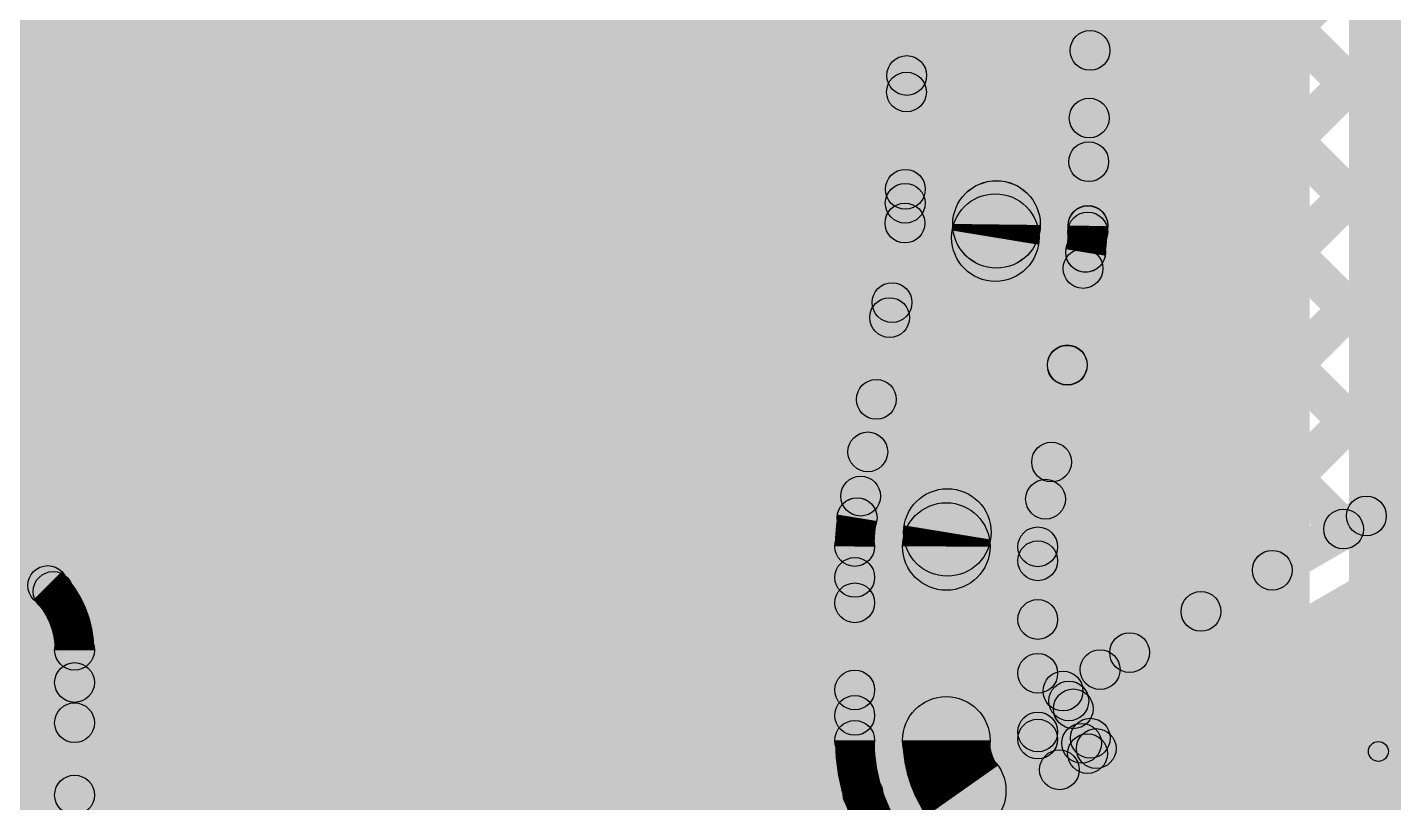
# Model space of a CAD drawing. Header units: millimetres. Extents: x 0.02 to 3.53, y 0 to 2.66.
# Drawn here: x 2.3704 to 2.7138, y 1.4509 to 1.6459 of the extents above; entities that cross this region are included whole.
import ezdxf

# ---------------------------------------------------------------- set-up
doc = ezdxf.new("R2010")
doc.units = ezdxf.units.MM
doc.header["$MEASUREMENT"] = 0
for name, color, linetype in [('BottomLayer', 5, 'Continuous'), ('TopLayer', 1, 'Continuous'), ('TopOverlay', 2, 'Continuous'), ('TopPaste', 8, 'Continuous'), ('TopSolder', 216, 'Continuous')]:
    doc.layers.add(name, color=color, linetype=linetype)

# ---------------------------------------------------------------- blocks, each defined once
blk = doc.blocks.new('WS2812B_M____5')
at = {"layer": 'TopLayer'}
for points in [[(-0.09409, 0.05079), (-0.03504, 0.05079), (-0.03504, 0.01142), (-0.09409, 0.01142)], [(0.03504, 0.05079), (0.09409, 0.05079), (0.09409, 0.01142), (0.03504, 0.01142)], [(-0.09409, -0.01142), (-0.03504, -0.01142), (-0.03504, -0.05079), (-0.09409, -0.05079)], [(0.03504, -0.01142), (0.09409, -0.01142), (0.09409, -0.05079), (0.03504, -0.05079)]]:
    blk.add_hatch(color=1, dxfattribs=at).paths.add_polyline_path(points)
at = {"layer": 'TopOverlay'}
h = blk.add_hatch(color=2, dxfattribs=at)
edge = h.paths.add_edge_path()
edge.add_arc((-0.07, 0.07), 0.0025, 0, 360)
h = blk.add_hatch(color=2, dxfattribs=at)
edge = h.paths.add_edge_path()
edge.add_arc((-0.07, 0.07), 0.0025, 0, 360)
for points in [[(0.07, 0.0725), (0.07, 0.0675), (-0.07, 0.0675), (-0.07, 0.0725)], [(-0.0725, 0.07), (-0.0675, 0.07), (-0.0675, 0.06), (-0.0725, 0.06)], [(0.0675, 0.07), (0.0725, 0.07), (0.0725, 0.06), (0.0675, 0.06)], [(-0.0725, -0.06), (-0.0675, -0.06), (-0.0675, -0.07), (-0.0725, -0.07)], [(0.0675, -0.06), (0.0725, -0.06), (0.0725, -0.07), (0.0675, -0.07)], [(0.07, -0.0675), (0.07, -0.0725), (-0.07, -0.0725), (-0.07, -0.0675)]]:
    blk.add_hatch(color=2, dxfattribs=at).paths.add_polyline_path(points)
h = blk.add_hatch(color=2, dxfattribs=at)
edge = h.paths.add_edge_path()
edge.add_arc((0.07, 0.07), 0.0025, 0, 360)
h = blk.add_hatch(color=2, dxfattribs=at)
edge = h.paths.add_edge_path()
edge.add_arc((0.07, 0.07), 0.0025, 0, 360)
h = blk.add_hatch(color=2, dxfattribs=at)
edge = h.paths.add_edge_path()
edge.add_arc((-0.091, 0.061), 0.0025, 0, 360)
h = blk.add_hatch(color=2, dxfattribs=at)
edge = h.paths.add_edge_path()
edge.add_arc((-0.085, 0.061), 0.0025, 0, 360)
h = blk.add_hatch(color=2, dxfattribs=at)
edge = h.paths.add_edge_path()
edge.add_arc((-0.07, 0.06), 0.0025, 0, 360)
h = blk.add_hatch(color=2, dxfattribs=at)
edge = h.paths.add_edge_path()
edge.add_arc((0.07, 0.06), 0.0025, 0, 360)
h = blk.add_hatch(color=2, dxfattribs=at)
edge = h.paths.add_edge_path()
edge.add_arc((-0.07, -0.06), 0.0025, 0, 360)
h = blk.add_hatch(color=2, dxfattribs=at)
edge = h.paths.add_edge_path()
edge.add_arc((0.07, -0.06), 0.0025, 0, 360)
h = blk.add_hatch(color=2, dxfattribs=at)
edge = h.paths.add_edge_path()
edge.add_arc((-0.07, -0.07), 0.0025, 0, 360)
h = blk.add_hatch(color=2, dxfattribs=at)
edge = h.paths.add_edge_path()
edge.add_arc((-0.07, -0.07), 0.0025, 0, 360)
h = blk.add_hatch(color=2, dxfattribs=at)
edge = h.paths.add_edge_path()
edge.add_arc((0.07, -0.07), 0.0025, 0, 360)
h = blk.add_hatch(color=2, dxfattribs=at)
edge = h.paths.add_edge_path()
edge.add_arc((0.07, -0.07), 0.0025, 0, 360)
at = {"layer": 'TopPaste'}
for points in [[(-0.09409, 0.05079), (-0.03504, 0.05079), (-0.03504, 0.01142), (-0.09409, 0.01142)], [(0.03504, 0.05079), (0.09409, 0.05079), (0.09409, 0.01142), (0.03504, 0.01142)], [(-0.09409, -0.01142), (-0.03504, -0.01142), (-0.03504, -0.05079), (-0.09409, -0.05079)], [(0.03504, -0.01142), (0.09409, -0.01142), (0.09409, -0.05079), (0.03504, -0.05079)]]:
    blk.add_hatch(color=8, dxfattribs=at).paths.add_polyline_path(points)
at = {"layer": 'TopSolder'}
for points in [[(-0.09809, 0.05479), (-0.03104, 0.05479), (-0.03104, 0.00742), (-0.09809, 0.00742)], [(0.03104, 0.05479), (0.09809, 0.05479), (0.09809, 0.00742), (0.03104, 0.00742)], [(-0.09809, -0.00742), (-0.03104, -0.00742), (-0.03104, -0.05479), (-0.09809, -0.05479)], [(0.03104, -0.00742), (0.09809, -0.00742), (0.09809, -0.05479), (0.03104, -0.05479)]]:
    blk.add_hatch(color=216, dxfattribs=at).paths.add_polyline_path(points)
at = {"layer": 'TopOverlay', "const_width": 0.005}
blk.add_lwpolyline([(-0.085, 0.061, 1), (-0.091, 0.061, 1)], format="xyb", close=True, dxfattribs=at)
at = {"layer": 'TopOverlay'}
for centre in [(-0.07, 0.07), (-0.07, 0.07), (0.07, 0.07), (0.07, 0.07), (-0.091, 0.061), (-0.085, 0.061), (-0.07, 0.06), (0.07, 0.06), (-0.07, -0.06), (0.07, -0.06), (-0.07, -0.07), (-0.07, -0.07), (0.07, -0.07), (0.07, -0.07)]:
    blk.add_circle(centre, 0.0025, dxfattribs=at)

msp = doc.modelspace()

# ---------------------------------------------------------------- hatches: boundary and pattern name
at = {"layer": 'BottomLayer'}
for points in [[(2.70254, 1.37106), (2.76513, 1.37106), (2.76513, 1.89822), (2.70254, 1.89822)], [(2.35214, 1.22027), (2.69269, 1.22027), (2.69269, 1.78838), (2.35214, 1.78838)]]:
    msp.add_hatch(color=5, dxfattribs=at).paths.add_polyline_path(points)
at = {"layer": 'TopLayer'}
for points in [[(2.64082, 1.61953), (2.63374, 1.6266), (3.43977, 2.43262), (3.44684, 2.42555)], [(2.64046, 1.59088), (2.63339, 1.59795), (3.43977, 2.40434), (3.44684, 2.39727)], [(2.63532, 1.55746), (2.62825, 1.56453), (3.43977, 2.37606), (3.44684, 2.36898)], [(2.62983, 1.52369), (2.62276, 1.53076), (3.43977, 2.34777), (3.44684, 2.3407)], [(2.62789, 1.49346), (2.62082, 1.50053), (3.43977, 2.31949), (3.44684, 2.31242)], [(2.64356, 1.48085), (2.63649, 1.48792), (3.43977, 2.2912), (3.44684, 2.28413)], [(2.71048, 1.51948), (2.70341, 1.52655), (3.43977, 2.26292), (3.44684, 2.25585)], [(2.33465, 1.82267), (2.34172, 1.82974), (2.59126, 1.5802), (2.58419, 1.57313)], [(2.16297, 1.79636), (2.17004, 1.80343), (2.66134, 1.31213), (2.65427, 1.30506)], [(2.3388, 1.79023), (2.34587, 1.7973), (2.58731, 1.55586), (2.58024, 1.54879)], [(2.32548, 1.77526), (2.33255, 1.78233), (2.58336, 1.53153), (2.57628, 1.52446)], [(2.1032, 1.77127), (2.11027, 1.77834), (3.44684, 0.44177), (3.43977, 0.4347)], [(2.13149, 1.77127), (2.13856, 1.77834), (3.44684, 0.47006), (3.43977, 0.46298)], [(2.15977, 1.77127), (2.16684, 1.77834), (2.6985, 1.24668), (2.69143, 1.23961)], [(2.21634, 1.77127), (2.22341, 1.77834), (2.6227, 1.37905), (2.61563, 1.37198)], [(2.24463, 1.77127), (2.2517, 1.77834), (2.59146, 1.43857), (2.58439, 1.4315)], [(2.27322, 1.77095), (2.2803, 1.77802), (2.58189, 1.47643), (2.57482, 1.46936)], [(2.30151, 1.77095), (2.30858, 1.77802), (2.58189, 1.50471), (2.57482, 1.49764)], [(2.60925, 1.74605), (2.61632, 1.75312), (2.84854, 1.5209), (2.84147, 1.51383)], [(2.2666, 1.52815), (2.25952, 1.53522), (2.4722, 1.7479), (2.47927, 1.74083)], [(2.29488, 1.52815), (2.28781, 1.53522), (2.48236, 1.72977), (2.48943, 1.7227)], [(2.31664, 1.52162), (2.30957, 1.52869), (2.49261, 1.71174), (2.49968, 1.70467)], [(2.63423, 1.69279), (2.6413, 1.69986), (2.83846, 1.50271), (2.83139, 1.49563)], [(2.34492, 1.52162), (2.33785, 1.52869), (2.50289, 1.69374), (2.50997, 1.68667)], [(2.59597, 1.59661), (2.58597, 1.59672), (2.58706, 1.69097), (2.59706, 1.69086)], [(2.62497, 1.5962), (2.60297, 1.59645), (2.60406, 1.69103), (2.62606, 1.69078)], [(2.64197, 1.596), (2.63197, 1.59612), (2.63306, 1.69063), (2.64306, 1.69052)], [(2.3663, 1.51472), (2.35923, 1.52179), (2.51318, 1.67574), (2.52025, 1.66866)], [(2.63426, 1.66447), (2.64133, 1.67155), (2.75856, 1.55432), (2.75149, 1.54724)], [(2.38576, 1.44933), (2.37869, 1.4564), (2.58819, 1.6659), (2.59526, 1.65883)], [(2.55842, 1.65546), (2.56549, 1.66253), (2.59489, 1.63314), (2.58782, 1.62607)], [(2.38038, 1.50052), (2.37331, 1.50759), (2.52724, 1.66151), (2.53431, 1.65444)], [(2.38576, 1.47761), (2.37869, 1.48468), (2.55456, 1.66055), (2.56163, 1.65348)], [(2.53364, 1.65196), (2.54071, 1.65903), (2.59457, 1.60517), (2.5875, 1.5981)], [(2.63394, 1.63651), (2.64101, 1.64358), (2.74063, 1.54396), (2.73356, 1.53689)], [(2.38576, 1.42104), (2.37869, 1.42811), (2.58786, 1.63729), (2.59494, 1.63022)], [(2.63362, 1.60855), (2.64069, 1.61562), (2.7227, 1.53361), (2.71563, 1.52654)], [(2.38576, 1.39276), (2.37869, 1.39983), (2.58754, 1.60867), (2.59461, 1.6016)], [(2.58388, 1.5218), (2.57401, 1.5234), (2.58604, 1.59745), (2.59591, 1.59584)], [(2.6125, 1.51711), (2.59078, 1.52063), (2.60282, 1.59476), (2.62454, 1.59124)], [(2.62497, 1.59614), (2.60297, 1.59647), (2.60297, 1.59649), (2.62497, 1.59616)], [(2.62929, 1.51446), (2.61942, 1.51606), (2.63145, 1.59011), (2.64132, 1.58851)], [(2.63218, 1.5817), (2.63926, 1.58877), (2.70477, 1.52326), (2.6977, 1.51619)], [(2.38576, 1.36447), (2.37869, 1.37155), (2.58358, 1.57643), (2.59065, 1.56936)], [(2.62823, 1.55737), (2.6353, 1.56444), (2.68684, 1.5129), (2.67976, 1.50583)], [(2.6332, 1.47467), (2.6282, 1.48333), (2.75963, 1.55921), (2.76463, 1.55055)], [(2.38576, 1.33619), (2.37869, 1.34326), (2.57809, 1.54266), (2.58516, 1.53559)], [(2.62428, 1.53303), (2.63135, 1.54011), (2.6689, 1.50255), (2.66183, 1.49548)], [(2.796, 1.47223), (2.75774, 1.53849), (2.6471, 1.47461), (2.68535, 1.40835)], [(2.35907, 1.51489), (2.36614, 1.52196), (2.37903, 1.50907), (2.37196, 1.502)], [(2.58335, 1.4666), (2.57335, 1.4666), (2.57335, 1.51534), (2.58335, 1.51534)], [(2.61235, 1.4666), (2.59035, 1.4666), (2.59035, 1.51534), (2.61235, 1.51534)], [(2.62935, 1.46692), (2.61935, 1.46692), (2.61935, 1.51526), (2.62935, 1.51526)], [(2.62082, 1.50821), (2.62789, 1.51528), (2.65097, 1.4922), (2.6439, 1.48513)], [(2.38576, 1.30791), (2.37869, 1.31498), (2.57482, 1.5111), (2.58189, 1.50403)], [(2.38723, 1.20098), (2.37723, 1.20098), (2.37723, 1.48927), (2.38723, 1.48927)], [(2.62082, 1.47993), (2.62789, 1.487), (2.63682, 1.47807), (2.62975, 1.471)], [(2.38576, 1.27962), (2.37869, 1.28669), (2.57482, 1.48282), (2.58189, 1.47575)], [(2.62637, 1.4765), (2.63503, 1.4815), (2.64188, 1.46965), (2.63322, 1.46465)], [(2.62789, 1.46518), (2.62082, 1.47225), (2.62861, 1.48004), (2.63568, 1.47297)], [(2.37869, 1.46749), (2.38576, 1.47457), (3.44684, 0.41349), (3.43977, 0.40642)], [(2.62027, 1.46404), (2.62844, 1.4698), (2.63388, 1.46208), (2.6257, 1.45633)], [(2.63229, 1.45487), (2.62729, 1.46353), (2.63436, 1.46761), (2.63936, 1.45895)], [(2.63103, 1.46338), (2.63969, 1.46838), (2.64119, 1.46578), (2.63253, 1.46078)], [(2.63322, 1.46465), (2.64188, 1.46965), (2.64338, 1.46705), (2.63472, 1.46205)], [(2.59637, 1.44761), (2.61436, 1.46027), (2.64278, 1.41989), (2.62479, 1.40723)], [(2.38576, 1.25134), (2.37869, 1.25841), (2.5769, 1.45661), (2.58397, 1.44954)]]:
    msp.add_hatch(color=1, dxfattribs=at).paths.add_polyline_path(points)
h = msp.add_hatch(color=1, dxfattribs=at)
edge = h.paths.add_edge_path()
edge.add_arc((2.63748, 1.64005), 0.005, 0, 360)
h = msp.add_hatch(color=1, dxfattribs=at)
edge = h.paths.add_edge_path()
edge.add_arc((2.5914, 1.63375), 0.005, 0, 360)
h = msp.add_hatch(color=1, dxfattribs=at)
edge = h.paths.add_edge_path()
edge.add_arc((2.59135, 1.6296), 0.005, 0, 360)
h = msp.add_hatch(color=1, dxfattribs=at)
edge = h.paths.add_edge_path()
edge.add_arc((2.63728, 1.62306), 0.005, 0, 360)
h = msp.add_hatch(color=1, dxfattribs=at)
edge = h.paths.add_edge_path()
edge.add_arc((2.63715, 1.61208), 0.005, 0, 360)
h = msp.add_hatch(color=1, dxfattribs=at)
edge = h.paths.add_edge_path()
edge.add_arc((2.59107, 1.60514), 0.005, 0, 360)
h = msp.add_hatch(color=1, dxfattribs=at)
edge = h.paths.add_edge_path()
edge.add_arc((2.59103, 1.60164), 0.005, 0, 360)
h = msp.add_hatch(color=1, dxfattribs=at)
edge = h.paths.add_edge_path()
edge.add_arc((2.61368, 1.593), 0.011, 0, 360)
h = msp.add_hatch(color=1, dxfattribs=at)
edge = h.paths.add_edge_path()
edge.add_arc((2.61368, 1.593), 0.011, 0, 360)
h = msp.add_hatch(color=1, dxfattribs=at)
edge = h.paths.add_edge_path()
edge.add_arc((2.61397, 1.59632), 0.011, 0, 360)
h = msp.add_hatch(color=1, dxfattribs=at)
edge = h.paths.add_edge_path()
edge.add_arc((2.61397, 1.59632), 0.011, 0, 360)
h = msp.add_hatch(color=1, dxfattribs=at)
edge = h.paths.add_edge_path()
edge.add_arc((2.61397, 1.5963), 0.011, 0, 360)
h = msp.add_hatch(color=1, dxfattribs=at)
edge = h.paths.add_edge_path()
edge.add_arc((2.61397, 1.5963), 0.011, 0, 360)
h = msp.add_hatch(color=1, dxfattribs=at)
edge = h.paths.add_edge_path()
edge.add_arc((2.59097, 1.59666), 0.005, 0, 360)
h = msp.add_hatch(color=1, dxfattribs=at)
edge = h.paths.add_edge_path()
edge.add_arc((2.59097, 1.59664), 0.005, 0, 360)
h = msp.add_hatch(color=1, dxfattribs=at)
edge = h.paths.add_edge_path()
edge.add_arc((2.63697, 1.59606), 0.005, 0, 360)
h = msp.add_hatch(color=1, dxfattribs=at)
edge = h.paths.add_edge_path()
edge.add_arc((2.63697, 1.59596), 0.005, 0, 360)
h = msp.add_hatch(color=1, dxfattribs=at)
edge = h.paths.add_edge_path()
edge.add_arc((2.63692, 1.59442), 0.005, 0, 360)
h = msp.add_hatch(color=1, dxfattribs=at)
edge = h.paths.add_edge_path()
edge.add_arc((2.63637, 1.58926), 0.005, 0, 360)
h = msp.add_hatch(color=1, dxfattribs=at)
edge = h.paths.add_edge_path()
edge.add_arc((2.63638, 1.58931), 0.005, 0, 360)
h = msp.add_hatch(color=1, dxfattribs=at)
edge = h.paths.add_edge_path()
edge.add_arc((2.63572, 1.58523), 0.005, 0, 360)
h = msp.add_hatch(color=1, dxfattribs=at)
edge = h.paths.add_edge_path()
edge.add_arc((2.58772, 1.57666), 0.005, 0, 360)
h = msp.add_hatch(color=1, dxfattribs=at)
edge = h.paths.add_edge_path()
edge.add_arc((2.58711, 1.57289), 0.005, 0, 360)
h = msp.add_hatch(color=1, dxfattribs=at)
edge = h.paths.add_edge_path()
edge.add_arc((2.63177, 1.5609), 0.005, 0, 360)
h = msp.add_hatch(color=1, dxfattribs=at)
edge = h.paths.add_edge_path()
edge.add_arc((2.63178, 1.561), 0.005, 0, 360)
h = msp.add_hatch(color=1, dxfattribs=at)
edge = h.paths.add_edge_path()
edge.add_arc((2.58377, 1.55233), 0.005, 0, 360)
h = msp.add_hatch(color=1, dxfattribs=at)
edge = h.paths.add_edge_path()
edge.add_arc((2.58163, 1.53913), 0.005, 0, 360)
h = msp.add_hatch(color=1, dxfattribs=at)
edge = h.paths.add_edge_path()
edge.add_arc((2.62782, 1.53657), 0.005, 0, 360)
h = msp.add_hatch(color=1, dxfattribs=at)
edge = h.paths.add_edge_path()
edge.add_arc((2.57982, 1.528), 0.005, 0, 360)
h = msp.add_hatch(color=1, dxfattribs=at)
edge = h.paths.add_edge_path()
edge.add_arc((2.6263, 1.52723), 0.005, 0, 360)
h = msp.add_hatch(color=1, dxfattribs=at)
edge = h.paths.add_edge_path()
edge.add_arc((2.60164, 1.51887), 0.011, 0, 360)
h = msp.add_hatch(color=1, dxfattribs=at)
edge = h.paths.add_edge_path()
edge.add_arc((2.60164, 1.51887), 0.011, 0, 360)
h = msp.add_hatch(color=1, dxfattribs=at)
edge = h.paths.add_edge_path()
edge.add_arc((2.57894, 1.52256), 0.005, 0, 360)
h = msp.add_hatch(color=1, dxfattribs=at)
edge = h.paths.add_edge_path()
edge.add_arc((2.57894, 1.5226), 0.005, 0, 360)
h = msp.add_hatch(color=1, dxfattribs=at)
edge = h.paths.add_edge_path()
edge.add_arc((2.60135, 1.51534), 0.011, 0, 360)
h = msp.add_hatch(color=1, dxfattribs=at)
edge = h.paths.add_edge_path()
edge.add_arc((2.60135, 1.51534), 0.011, 0, 360)
h = msp.add_hatch(color=1, dxfattribs=at)
edge = h.paths.add_edge_path()
edge.add_arc((2.70694, 1.52302), 0.005, 0, 360)
h = msp.add_hatch(color=1, dxfattribs=at)
edge = h.paths.add_edge_path()
edge.add_arc((2.70123, 1.51972), 0.005, 0, 360)
h = msp.add_hatch(color=1, dxfattribs=at)
edge = h.paths.add_edge_path()
edge.add_arc((2.57835, 1.51534), 0.005, 0, 360)
h = msp.add_hatch(color=1, dxfattribs=at)
edge = h.paths.add_edge_path()
edge.add_arc((2.57835, 1.51534), 0.005, 0, 360)
h = msp.add_hatch(color=1, dxfattribs=at)
edge = h.paths.add_edge_path()
edge.add_arc((2.62435, 1.51526), 0.005, 0, 360)
h = msp.add_hatch(color=1, dxfattribs=at)
edge = h.paths.add_edge_path()
edge.add_arc((2.62435, 1.51526), 0.005, 0, 360)
h = msp.add_hatch(color=1, dxfattribs=at)
edge = h.paths.add_edge_path()
edge.add_arc((2.62435, 1.51175), 0.005, 0, 360)
h = msp.add_hatch(color=1, dxfattribs=at)
edge = h.paths.add_edge_path()
edge.add_arc((2.57835, 1.50757), 0.005, 0, 360)
h = msp.add_hatch(color=1, dxfattribs=at)
edge = h.paths.add_edge_path()
edge.add_arc((2.6833, 1.50937), 0.005, 0, 360)
h = msp.add_hatch(color=1, dxfattribs=at)
edge = h.paths.add_edge_path()
edge.add_arc((2.37549, 1.50553), 0.005, 0, 360)
h = msp.add_hatch(color=1, dxfattribs=at)
edge = h.paths.add_edge_path()
edge.add_arc((2.37549, 1.50553), 0.005, 0, 360)
h = msp.add_hatch(color=1, dxfattribs=at)
edge = h.paths.add_edge_path()
edge.add_arc((2.37549, 1.50553), 0.005, 0, 360)
h = msp.add_hatch(color=1, dxfattribs=at)
edge = h.paths.add_edge_path()
edge.add_arc((2.37685, 1.50405), 0.005, 0, 360)
h = msp.add_hatch(color=1, dxfattribs=at)
edge = h.paths.add_edge_path()
edge.add_arc((2.57835, 1.50118), 0.005, 0, 360)
h = msp.add_hatch(color=1, dxfattribs=at)
edge = h.paths.add_edge_path()
edge.add_arc((2.62435, 1.497), 0.005, 0, 360)
h = msp.add_hatch(color=1, dxfattribs=at)
edge = h.paths.add_edge_path()
edge.add_arc((2.66537, 1.49902), 0.005, 0, 360)
h = msp.add_hatch(color=1, dxfattribs=at)
edge = h.paths.add_edge_path()
edge.add_arc((2.38223, 1.48927), 0.005, 0, 360)
h = msp.add_hatch(color=1, dxfattribs=at)
edge = h.paths.add_edge_path()
edge.add_arc((2.38223, 1.48927), 0.005, 0, 360)
h = msp.add_hatch(color=1, dxfattribs=at)
edge = h.paths.add_edge_path()
edge.add_arc((2.38223, 1.48927), 0.005, 0, 360)
h = msp.add_hatch(color=1, dxfattribs=at)
edge = h.paths.add_edge_path()
edge.add_arc((2.64744, 1.48866), 0.005, 0, 360)
h = msp.add_hatch(color=1, dxfattribs=at)
edge = h.paths.add_edge_path()
edge.add_arc((2.62435, 1.48346), 0.005, 0, 360)
h = msp.add_hatch(color=1, dxfattribs=at)
edge = h.paths.add_edge_path()
edge.add_arc((2.64002, 1.48438), 0.005, 0, 360)
h = msp.add_hatch(color=1, dxfattribs=at)
edge = h.paths.add_edge_path()
edge.add_arc((2.38223, 1.48115), 0.005, 0, 360)
h = msp.add_hatch(color=1, dxfattribs=at)
edge = h.paths.add_edge_path()
edge.add_arc((2.57835, 1.47928), 0.005, 0, 360)
h = msp.add_hatch(color=1, dxfattribs=at)
edge = h.paths.add_edge_path()
edge.add_arc((2.6307, 1.479), 0.005, 0, 360)
h = msp.add_hatch(color=1, dxfattribs=at)
edge = h.paths.add_edge_path()
edge.add_arc((2.6307, 1.479), 0.005, 0, 360)
h = msp.add_hatch(color=1, dxfattribs=at)
edge = h.paths.add_edge_path()
edge.add_arc((2.63215, 1.47651), 0.005, 0, 360)
h = msp.add_hatch(color=1, dxfattribs=at)
edge = h.paths.add_edge_path()
edge.add_arc((2.57835, 1.47289), 0.005, 0, 360)
h = msp.add_hatch(color=1, dxfattribs=at)
edge = h.paths.add_edge_path()
edge.add_arc((2.60135, 1.4666), 0.011, 0, 360)
h = msp.add_hatch(color=1, dxfattribs=at)
edge = h.paths.add_edge_path()
edge.add_arc((2.60135, 1.4666), 0.011, 0, 360)
h = msp.add_hatch(color=1, dxfattribs=at)
edge = h.paths.add_edge_path()
edge.add_arc((2.60135, 1.4666), 0.011, 0, 360)
h = msp.add_hatch(color=1, dxfattribs=at)
edge = h.paths.add_edge_path()
edge.add_arc((2.60135, 1.4666), 0.011, 0, 360)
h = msp.add_hatch(color=1, dxfattribs=at)
edge = h.paths.add_edge_path()
edge.add_arc((2.63328, 1.47453), 0.005, 0, 360)
h = msp.add_hatch(color=1, dxfattribs=at)
edge = h.paths.add_edge_path()
edge.add_arc((2.38223, 1.47103), 0.005, 0, 360)
h = msp.add_hatch(color=1, dxfattribs=at)
edge = h.paths.add_edge_path()
edge.add_arc((2.62435, 1.46871), 0.005, 0, 360)
h = msp.add_hatch(color=1, dxfattribs=at)
edge = h.paths.add_edge_path()
edge.add_arc((2.57835, 1.4666), 0.005, 0, 360)
h = msp.add_hatch(color=1, dxfattribs=at)
edge = h.paths.add_edge_path()
edge.add_arc((2.57835, 1.4666), 0.005, 0, 360)
h = msp.add_hatch(color=1, dxfattribs=at)
edge = h.paths.add_edge_path()
edge.add_arc((2.62435, 1.46692), 0.005, 0, 360)
h = msp.add_hatch(color=1, dxfattribs=at)
edge = h.paths.add_edge_path()
edge.add_arc((2.62435, 1.46692), 0.005, 0, 360)
h = msp.add_hatch(color=1, dxfattribs=at)
edge = h.paths.add_edge_path()
edge.add_arc((2.63536, 1.46588), 0.005, 0, 360)
h = msp.add_hatch(color=1, dxfattribs=at)
edge = h.paths.add_edge_path()
edge.add_arc((2.63755, 1.46715), 0.005, 0, 360)
h = msp.add_hatch(color=1, dxfattribs=at)
edge = h.paths.add_edge_path()
edge.add_arc((2.63755, 1.46715), 0.005, 0, 360)
h = msp.add_hatch(color=1, dxfattribs=at)
edge = h.paths.add_edge_path()
edge.add_arc((2.63686, 1.46328), 0.005, 0, 360)
h = msp.add_hatch(color=1, dxfattribs=at)
edge = h.paths.add_edge_path()
edge.add_arc((2.63686, 1.46328), 0.005, 0, 360)
h = msp.add_hatch(color=1, dxfattribs=at)
edge = h.paths.add_edge_path()
edge.add_arc((2.63905, 1.46455), 0.005, 0, 360)
h = msp.add_hatch(color=1, dxfattribs=at)
edge = h.paths.add_edge_path()
edge.add_arc((2.60536, 1.45394), 0.011, 0, 360)
h = msp.add_hatch(color=1, dxfattribs=at)
edge = h.paths.add_edge_path()
edge.add_arc((2.60536, 1.45394), 0.011, 0, 360)
h = msp.add_hatch(color=1, dxfattribs=at)
edge = h.paths.add_edge_path()
edge.add_arc((2.62979, 1.4592), 0.005, 0, 360)
h = msp.add_hatch(color=1, dxfattribs=at)
edge = h.paths.add_edge_path()
edge.add_arc((2.62979, 1.4592), 0.005, 0, 360)
h = msp.add_hatch(color=1, dxfattribs=at)
edge = h.paths.add_edge_path()
edge.add_arc((2.38223, 1.45286), 0.005, 0, 360)
h = msp.add_hatch(color=1, dxfattribs=at)
edge = h.paths.add_edge_path()
edge.add_arc((2.58043, 1.45308), 0.005, 0, 360)

# ---------------------------------------------------------------- linework, layer by layer
for points, const_width in [([(2.61397, 1.5963, -0.03776), (2.61368, 1.593)], 0.022), ([(2.63697, 1.59596, -0.037448), (2.63637, 1.58926)], 0.01), ([(2.60135, 1.51534, -0.040278), (2.60164, 1.51887)], 0.022), ([(2.57835, 1.51534, -0.040278), (2.57894, 1.52256)], 0.01), ([(2.37549, 1.50553, -0.198912), (2.38223, 1.48927)], 0.01), ([(2.37549, 1.50553, -0.198912), (2.38223, 1.48927)], 0.01), ([(2.60536, 1.45394, -0.154542), (2.60135, 1.4666)], 0.022), ([(2.58656, 1.4407, -0.154541), (2.57835, 1.4666)], 0.01)]:
    msp.add_lwpolyline(points, format="xyb", dxfattribs=dict(at, const_width=const_width))
for centre, radius in [((2.63748, 1.64005), 0.005), ((2.5914, 1.63375), 0.005), ((2.59135, 1.6296), 0.005), ((2.63728, 1.62306), 0.005), ((2.63715, 1.61208), 0.005), ((2.59107, 1.60514), 0.005), ((2.59103, 1.60164), 0.005), ((2.61368, 1.593), 0.011), ((2.61368, 1.593), 0.011), ((2.61397, 1.59632), 0.011), ((2.61397, 1.59632), 0.011), ((2.61397, 1.5963), 0.011), ((2.61397, 1.5963), 0.011), ((2.59097, 1.59666), 0.005), ((2.59097, 1.59664), 0.005), ((2.63697, 1.59606), 0.005), ((2.63697, 1.59596), 0.005), ((2.63692, 1.59442), 0.005), ((2.63637, 1.58926), 0.005), ((2.63638, 1.58931), 0.005), ((2.63572, 1.58523), 0.005), ((2.58772, 1.57666), 0.005), ((2.58711, 1.57289), 0.005), ((2.63177, 1.5609), 0.005), ((2.63178, 1.561), 0.005), ((2.58377, 1.55233), 0.005), ((2.58163, 1.53913), 0.005), ((2.62782, 1.53657), 0.005), ((2.57982, 1.528), 0.005), ((2.6263, 1.52723), 0.005), ((2.60164, 1.51887), 0.011), ((2.60164, 1.51887), 0.011), ((2.57894, 1.5226), 0.005), ((2.57894, 1.52256), 0.005), ((2.60135, 1.51534), 0.011), ((2.60135, 1.51534), 0.011), ((2.70694, 1.52302), 0.005), ((2.70123, 1.51972), 0.005), ((2.57835, 1.51534), 0.005), ((2.57835, 1.51534), 0.005), ((2.62435, 1.51526), 0.005), ((2.62435, 1.51526), 0.005), ((2.62435, 1.51175), 0.005), ((2.57835, 1.50757), 0.005), ((2.6833, 1.50937), 0.005), ((2.37549, 1.50553), 0.005), ((2.37549, 1.50553), 0.005), ((2.37549, 1.50553), 0.005), ((2.37685, 1.50405), 0.005), ((2.57835, 1.50118), 0.005), ((2.62435, 1.497), 0.005), ((2.66537, 1.49902), 0.005), ((2.38223, 1.48927), 0.005), ((2.38223, 1.48927), 0.005), ((2.38223, 1.48927), 0.005), ((2.64744, 1.48866), 0.005), ((2.62435, 1.48346), 0.005), ((2.64002, 1.48438), 0.005), ((2.38223, 1.48115), 0.005), ((2.57835, 1.47928), 0.005), ((2.6307, 1.479), 0.005), ((2.6307, 1.479), 0.005), ((2.63215, 1.47651), 0.005), ((2.57835, 1.47289), 0.005), ((2.60135, 1.4666), 0.011), ((2.60135, 1.4666), 0.011), ((2.60135, 1.4666), 0.011), ((2.60135, 1.4666), 0.011), ((2.63328, 1.47453), 0.005), ((2.38223, 1.47103), 0.005), ((2.62435, 1.46871), 0.005), ((2.57835, 1.4666), 0.005), ((2.57835, 1.4666), 0.005), ((2.62435, 1.46692), 0.005), ((2.62435, 1.46692), 0.005), ((2.63536, 1.46588), 0.005), ((2.63755, 1.46715), 0.005), ((2.63755, 1.46715), 0.005), ((2.63686, 1.46328), 0.005), ((2.63686, 1.46328), 0.005), ((2.63905, 1.46455), 0.005), ((2.60536, 1.45394), 0.011), ((2.60536, 1.45394), 0.011), ((2.62979, 1.4592), 0.005), ((2.62979, 1.4592), 0.005), ((2.38223, 1.45286), 0.005), ((2.58043, 1.45308), 0.005)]:
    msp.add_circle(centre, radius, dxfattribs=at)

# ---------------------------------------------------------------- block references
at = {"rotation": 120}
msp.add_blockref('WS2812B_M____5', (2.69301, 1.3732), dxfattribs=at)

doc.saveas('drawing.dxf')
